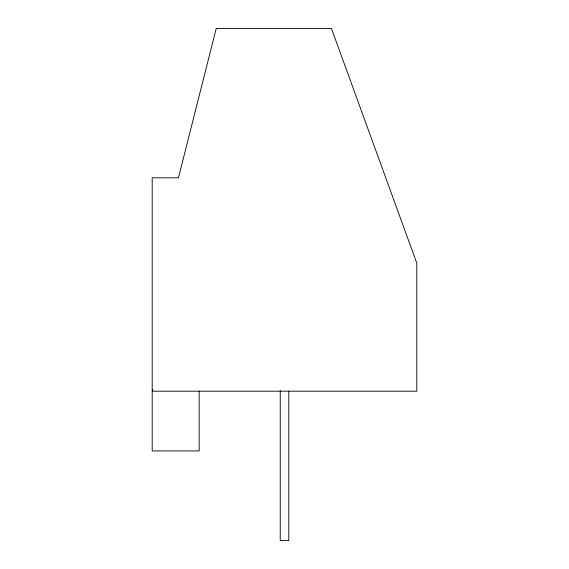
<?xml version="1.0" encoding="UTF-8"?>
<svg xmlns="http://www.w3.org/2000/svg" width="569" height="569" viewBox="0 0 569 569"><rect width="100%" height="100%" fill="white"/><g stroke="black" fill="none" stroke-linecap="round" stroke-linejoin="round"><path stroke-width="0.85" d="M152.862 389.545L152.208 391.188L416.793 391.188L416.793 263.163L331.442 28.45L216.22 28.45L178.453 177.812L152.208 177.812L152.208 450.933L199.15 450.933L199.15 391.188M288.768 391.188L288.768 540.55L280.233 540.55L280.233 390.633"/></g></svg>
